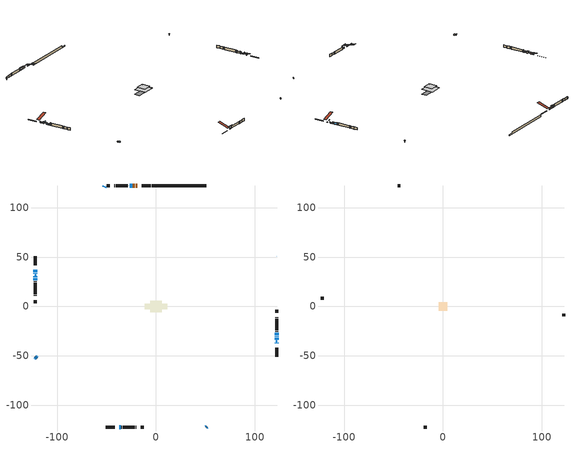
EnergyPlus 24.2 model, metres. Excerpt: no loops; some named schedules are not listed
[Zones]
conditioned space
 floor outside (Floor1 construction): -1.06,-1.06 -1.06,1.06 1.06,1.06 1.06,-1.06 z1.09
 floor adiabatic (AdiabaticFloorConstruction): -6.04,-6.04 -6.04,6.04 6.04,6.04 6.04,-6.04 z1.09
 floor foundation (Slab1 construction): -11.24,-2.55 -11.24,2.55 11.24,2.55 11.24,-2.55 z-1.22
 wall outside (RimJoist1 construction): -5.44,122.3 -14.3,122.3 / -50.66,-122.3 -41.8,-122.3 / -122.3,50.66 -122.3,41.8 / 122.3,-50.66 122.3,-41.8 z1.09:1.39
 wall outside (AdiabaticWallConstruction 1): -19.03,122.3 -20.55,122.3 / -21.48,122.3 -23.31,122.3 z1.09:3.12
 wall outside (AdiabaticWallConstruction): 122.3,-37.07 122.3,-36.51 z1.09:1.27; 122.3,50.66 122.01,50.94 / -50.66,122.3 -50.94,122.01 z1.09:2.62; 50.66,-122.3 51.19,-121.76 / -122.3,-50.66 -121.76,-51.19 z1.09:1.93; -122.3,37.07 -122.3,34.56 / -51.6,121.35 -52.19,120.76 / -121.11,-51.85 -120.51,-52.44 z1.09:2.02; -122.3,33.63 -122.3,33.12 / -122.3,30.39 -122.3,29.37 z1.09:2.72; -24.24,122.3 -24.84,122.3 z1.09:1.42; -37.07,-122.3 -35.85,-122.3 z1.09:2.16; -122.3,28.44 -122.3,26.41 z1.09:2.11; 122.3,-33.8 122.3,-31.37 z1.09:1.99; 122.3,-30.44 122.3,-29.83 / 122.3,-28.9 122.3,-26.56 z1.09:2.92; -25.76,122.3 -26.38,122.3 z1.09:1.77
 wall outside (Wall1 construction): -27.31,122.3 -27.79,122.3 / -34.92,-122.3 -34.44,-122.3 / -122.3,25.48 -122.3,25 / 122.3,-25.63 122.3,-25.15 z1.09:3.53
 wall outside (Wall2 construction): -28.72,122.3 -40.61,122.3 / -33.51,-122.3 -21.62,-122.3 / -122.3,24.07 -122.3,12.18 / 122.3,-24.22 122.3,-12.33 z1.09:3.53
 wall outside (Wall3 construction): -41.54,122.3 -42.05,122.3 / -20.69,-122.3 -20.18,-122.3 / -122.3,11.25 -122.3,10.74 / 122.3,-11.4 122.3,-10.89 z1.09:3.53
 wall outside (Wall6 construction): -46.67,122.3 -49.73,122.3 / -15.56,-122.3 -12.5,-122.3 / -122.3,6.12 -122.3,3.06 / 122.3,-6.27 122.3,-3.22 z1.09:3.53
 wall foundation (FoundationWall1 construction): -4.51,122.3,-1.22 -4.51,122.3,1.09 45.14,122.3,1.09 45.14,122.3,-0.23 50.66,122.3,-0.23 50.66,122.3,-1.22
 window (WindowConstruction 11): 122.3,-37.07 122.3,-36.51 z1.09:1.27
 window (WindowConstruction 4): 122.3,50.66 122.01,50.94 z1.09:2.61
 window (WindowConstruction 5): -50.66,122.3 -50.94,122.01 z1.09:2.61
 window (WindowConstruction 6): 50.66,-122.3 51.19,-121.76 z1.09:1.93
 window (WindowConstruction 7): -122.3,-50.66 -121.76,-51.19 z1.09:1.93
 window (WindowConstruction 8): -122.3,37.07 -122.3,34.56 z1.09:2.02
 window (WindowConstruction 9): -51.6,121.35 -52.19,120.76 z1.09:2.02
 window (WindowConstruction 10): -121.1,-51.85 -120.51,-52.44 z1.09:2.02
 window (WindowConstruction 12): -122.3,33.63 -122.3,33.12 z1.09:2.71
 window (WindowConstruction 16): -122.3,30.39 -122.3,29.37 z1.09:2.71
 window (WindowConstruction 13): -24.24,122.3 -24.84,122.3 z1.09:1.42
 window (WindowConstruction 14): -37.07,-122.3 -35.85,-122.3 z1.09:2.16
 window (WindowConstruction 15): -122.3,28.44 -122.3,26.41 z1.09:2.1
 window (WindowConstruction): 122.3,-33.8 122.3,-31.37 z1.09:1.99
 window (WindowConstruction 1): 122.3,-30.44 122.3,-29.83 z1.09:2.92
 window (WindowConstruction 2): 122.3,-28.9 122.3,-26.56 z1.09:2.92
 window (WindowConstruction 3): -25.77,122.3 -26.38,122.3 z1.09:1.77
 door (Door): -19.03,122.3 -20.55,122.3 z1.09:3.12
 door (Door 1): -21.48,122.3 -23.31,122.3 z1.09:3.12
 ceiling adiabatic (AdiabaticFloorConstruction): 6.04,-6.04 6.04,6.04 -6.04,6.04 -6.04,-6.04 z1.09
 roof outside (AdiabaticRoofConstruction): 122.3,-34.73,3.53 121.48,-34.73,3.8 121.48,-35.58,3.8 122.3,-35.58,3.53; -122.3,31.31,3.53 -121.46,31.31,3.81 -121.46,32.2,3.81 -122.3,32.2,3.53
 skylight (SkylightConstruction): 122.3,-34.73,3.53 121.49,-34.73,3.8 121.49,-35.58,3.8 122.3,-35.58,3.53
 skylight (SkylightConstruction 1): -122.3,31.31,3.53 -121.46,31.31,3.81 -121.46,32.2,3.81 -122.3,32.2,3.53
attic - vented
 floor to conditioned space (Floor2 construction Reversed): -4.4,-4.4 -4.4,4.4 4.4,4.4 4.4,-4.4 z3.53
 floor to conditioned space (Floor3 construction Reversed): -3.47,-3.47 -3.47,3.47 3.47,3.47 3.47,-3.47 z3.53
 wall outside (Wall4 construction): -42.98,122.3 -45.74,122.3 / -19.25,-122.3 -16.49,-122.3 / -122.3,9.81 -122.3,7.05 / 122.3,-9.96 122.3,-7.2 z1.09:3.53
 roof outside (Roof1 construction): -18.1,122.3,3.53 -18.1,111.4,7.16 -15.23,111.4,7.16 -15.23,122.3,3.53; -38,-122.3,3.53 -38,-111.4,7.16 -40.87,-111.4,7.16 -40.87,-122.3,3.53; -122.3,38,3.53 -111.4,38,7.16 -111.4,40.87,7.16 -122.3,40.87,3.53; 122.3,-38,3.53 111.4,-38,7.16 111.4,-40.87,7.16 122.3,-40.87,3.53
shading: 122.3,-36.31 122.3,-37.27 122.71,-37.27 122.71,-36.31 z1.47; 121.87,51.09 122.44,50.51 122.73,50.81 122.16,51.38 z2.82; -51.09,121.87 -50.51,122.44 -50.81,122.73 -51.38,122.16 z2.82; 51.33,-121.62 50.51,-122.44 50.81,-122.73 51.62,-121.91 z2.13; -121.62,-51.33 -122.44,-50.51 -122.73,-50.81 -121.91,-51.62 z2.13; -122.3,34.36 -122.3,37.27 -122.71,37.27 -122.71,34.36 z2.22; -52.33,120.62 -51.46,121.49 -51.75,121.79 -52.62,120.91 z2.22; -120.37,-52.58 -121.25,-51.71 -121.54,-52 -120.66,-52.87 z2.22; -122.3,32.92 -122.3,33.83 -122.71,33.83 -122.71,32.92 z2.92; -122.3,29.14 -122.3,30.61 -124.12,30.61 -124.12,29.14 z2.94; -27.29,122.3 -21.79,122.3 -21.79,122.71 -27.29,122.71 z3.87; -33.4,-122.3 -39.52,-122.3 -39.52,-122.71 -33.4,-122.71 z4.61; -122.3,26.18 -122.3,28.67 -124.12,28.67 -124.12,26.18 z2.33; 122.3,-31.17 122.3,-34 122.71,-34 122.71,-31.17 z2.19; 122.3,-29.63 122.3,-30.64 122.71,-30.64 122.71,-29.63 z3.12; 122.3,-26.36 122.3,-29.1 122.71,-29.1 122.71,-26.36 z3.12; -26.58,122.3 -25.57,122.3 -25.57,122.71 -26.58,122.71 z1.97
[Building]
Building 1: Terrain=Suburbs
[Site:Location]
Saskatoon Intl AP_SK: Latitude {deg}=52.17; Longitude {deg}=-106.7; Time Zone {hr}=-6; Elevation {m}=504; Keep Site Location Information=Yes
[Site:GroundTemperature:Shallow]
-3.29371, -5.9198, -6.13011, -4.88389, 0.118965, 5.09852, 9.41553, 12.1502, 12.3826, 10.1583, 5.95142, 1.12462
[Site:WaterMainsTemperature]
Calculation Method=Schedule; Temperature Schedule=mains temperature schedule
[Material] Roughness=Rough; Thermal Absorptance=0.9
Name | Thickness {m} | Conductivity {W/m-K} | Density {kg/m3} | Specific Heat {J/kg-K} | Solar Absorptance | Visible Absorptance
asphalt or fiberglass shingles | 0.00635 | 0.162714 | 1121.4 | 1465.45 | 0.84 | 0.84
asphalt or fiberglass shingles 1 | 0.00635 | 0.162714 | 1121.4 | 1465.45 | 0.7 | 0.7
ceiling loosefill ins | 0.254 | 0.0480833 | 16.02 | 1046.75 | 0.7 | 0.7
ceiling stud and cavity | 0.1397 | 0.376001 | 65.682 | 1177.47 | 0.7 | 0.7
ceiling stud and cavity 1 | 0.1397 | 0.426537 | 65.682 | 1177.47 | 0.7 | 0.7
concrete 4.0 in. | 0.1016 | 1.803125 | 2242.8 | 837.4 | 0.7 | 0.7
concrete 8.0 in. | 0.2032 | 1.803125 | 2242.8 | 837.4 | 0.7 | 0.7
door material | 0.04445 | 0.0451087 | 512.64 | 1214.23 | 0.7 | 0.7
exterior vertical ins | 0.0445518 | 0.029427 | 32.04 | 1214.23 | 0.7 | 0.7
floor covering | 0.0127 | 0.0433444 | 54.468 | 1339.84 | 0.6 | 0.6
floor rigid ins; rim joist rigid ins; wall rigid ins | 0.051816 | 0.029427 | 32.04 | 1214.23 | 0.7 | 0.7
floor rigid ins 1; roof rigid ins; wall rigid ins 1 | 0.512978 | 0.029427 | 32.04 | 1214.23 | 0.7 | 0.7
floor stud and cavity | 0.1397 | 0.0877436 | 92.3553 | 1139.71 | 0.7 | 0.7
floor stud and cavity 1 | 0.1397 | 1.75129 | 37.0049 | 1207.88 | 0.7 | 0.7
furniture material conditioned space 1 | 0.1524 | 0.115458 | 640.8 | 1214.23 | 0.6 | 0.6
gypsum board | 0.0127 | 0.160291 | 801 | 837.4 | 0.6 | 0.6
gypsum board 1 | 0.0127 | 0.160291 | 801 | 837.4 | 0.7 | 0.7
osb sheathing 0.5 in. | 0.0127 | 0.115458 | 512.64 | 1214.23 | 0.7 | 0.7
osb sheathing 0.75 in. | 0.01905 | 0.115458 | 512.64 | 1214.23 | 0.7 | 0.7
osb sheathing 2.0 in. | 0.0508 | 0.115458 | 512.64 | 1214.23 | 0.7 | 0.7
rim joist stud and cavity | 0.0508 | 0.0442091 | 125.044 | 1163.47 | 0.6 | 0.6
roof stud and cavity | 0.18415 | 1.78685 | 37.0049 | 1207.88 | 0.6 | 0.6
wall stud and cavity | 0.1397 | 0.073666 | 139.0536 | 1170.24 | 0.7 | 0.7
wall stud and cavity 1 | 0.1397 | 0.255113 | 139.0536 | 1170.24 | 0.7 | 0.7
wall stud and cavity 2 | 0.1397 | 0.0725876 | 139.0536 | 1170.24 | 0.7 | 0.7
wall stud and cavity 3 | 0.0889 | 6.1454 | 50.32683 | 1063.81 | 0.6 | 0.6
wall stud and cavity 4 | 0.1397 | 0.789273 | 139.0536 | 1170.24 | 0.7 | 0.7
wall stud and cavity 5 | 0.0889 | 0.380278 | 52.3479 | 1209.89 | 0.7 | 0.7
wall stud and cavity 6 | 0.0889 | 0.391764 | 83.0341 | 1211.67 | 0.7 | 0.7
wood siding | 0.0254 | 0.102417 | 544.68 | 1172.36 | 0.4 | 0.4
wood siding 1 | 0.00254 | 0.102417 | 544.68 | 1172.36 | 0.4 | 0.4
wood siding 2; wood siding 3; wood siding 4 | 0.0254 | 0.102417 | 544.68 | 1172.36 | 0.7 | 0.7
[WindowMaterial:SimpleGlazingSystem]
Name | U-Factor {W/m2-K} | Solar Heat Gain Coefficient
SkylightMaterial | 2.46531 | 0.6276
SkylightMaterial 1 | 2.63779 | 0.6317
WindowMaterial | 2.31435 | 0.56
WindowMaterial 1 | 2.54715 | 0.49
WindowMaterial 10 | 2.237132 | 0.59
WindowMaterial 11 | 2.26495 | 0.58
WindowMaterial 2 | 2.12471 | 0.63
WindowMaterial 3 | 2.39441 | 0.53
WindowMaterial 4 | 2.43416 | 0.52
WindowMaterial 5 | 2.33536 | 0.55
WindowMaterial 6 | 2.3047 | 0.57
WindowMaterial 7 | 6.31337 | 0.49
WindowMaterial 8 | 4.15402 | 0.66
WindowMaterial 9 | 5.760331 | 0.53
[Construction]
AdiabaticFloorConstruction: floor stud and cavity 1, floor rigid ins 1, osb sheathing 0.75 in., floor covering
AdiabaticRoofConstruction: asphalt or fiberglass shingles 1, roof rigid ins, osb sheathing 0.75 in., roof stud and cavity
AdiabaticWallConstruction: wood siding 3, wall rigid ins 1, wall stud and cavity 5, gypsum board
AdiabaticWallConstruction 1: wood siding 4, wall rigid ins 1, wall stud and cavity 5, gypsum board
Door; Door 1: door material
Floor1 construction: floor stud and cavity, floor rigid ins, osb sheathing 0.75 in., floor covering
Floor2 construction Reversed: gypsum board, ceiling stud and cavity, ceiling loosefill ins
Floor3 construction Reversed: gypsum board, ceiling stud and cavity 1, ceiling loosefill ins
FoundationWall1 construction: concrete 8.0 in., gypsum board 1
furniture construction conditioned space 1: furniture material conditioned space 1
PartitionWallConstruction: gypsum board, wall stud and cavity 6, gypsum board
RimJoist1 construction: wood siding 2, rim joist rigid ins, osb sheathing 2.0 in., rim joist stud and cavity
Roof1 construction: asphalt or fiberglass shingles
SkylightConstruction: SkylightMaterial
SkylightConstruction 1: SkylightMaterial 1
Slab1 construction: concrete 4.0 in.
Wall1 construction: wood siding, osb sheathing 0.5 in., wall stud and cavity, gypsum board
Wall2 construction: wood siding, wall rigid ins, osb sheathing 0.5 in., wall stud and cavity 1, gypsum board
Wall3 construction: wood siding, osb sheathing 0.5 in., wall stud and cavity 2, gypsum board
Wall4 construction: wood siding 1, wall stud and cavity 3
Wall6 construction: wood siding, wall rigid ins, osb sheathing 0.5 in., wall stud and cavity 4, gypsum board
WindowConstruction: WindowMaterial
WindowConstruction 1: WindowMaterial 1
WindowConstruction 10; WindowConstruction 8; WindowConstruction 9: WindowMaterial 6
WindowConstruction 11: WindowMaterial 7
WindowConstruction 12; WindowConstruction 16: WindowMaterial 8
WindowConstruction 13: WindowMaterial 9
WindowConstruction 14: WindowMaterial 10
WindowConstruction 15: WindowMaterial 11
WindowConstruction 2: WindowMaterial 2
WindowConstruction 3: WindowMaterial 3
WindowConstruction 4; WindowConstruction 5: WindowMaterial 4
WindowConstruction 6; WindowConstruction 7: WindowMaterial 5
[Zone] Multiplier=1; Part of Total Floor Area=Yes
Name | Volume {m3}
attic - vented | 75.7081
conditioned space | 651.2
[Space]
Name | Zone | Volume {m3}
attic - vented 1 | attic - vented | 75.7081
conditioned space 1 | conditioned space | 651.2
[ZoneInfiltration:EffectiveLeakageArea]
infil attic - vented 1: Zone or Space=attic - vented 1; Schedule=Always On Discrete; Effective Air Leakage Area {cm2}=4313.28; Stack Coefficient=0.000422185; Wind Coefficient=1.38826e-05
[ZoneMixing]
whole house fan mix: Zone or Space=attic - vented; Schedule=Always On Continuous; Design Flow Rate Calculation Method=Flow/Zone; Design Flow Rate {m3/s}=0; Source Zone or Space=conditioned space
[SurfaceProperty:ExposedFoundationPerimeter]
Slab1: Exposed Perimeter Calculation Method=TotalExposedPerimeter; Total Exposed Perimeter {m}=55.17
[InternalMass] Zone or ZoneList=conditioned space; Space or SpaceList=conditioned space 1
Name | Construction | Surface Area {m2}
furniture mass conditioned space 1 | furniture construction conditioned space 1 | 105.988
partition wall mass | PartitionWallConstruction | 264.97
[Lights]
interior lighting: Zone or ZoneList or Space or SpaceList=conditioned space 1; Schedule=interior lighting schedule; Design Level Calculation Method=LightingLevel; Lighting Level {W}=343.2; Return Air Fraction=0; Fraction Radiant=0.6; Fraction Visible=0.2; Fraction Replaceable=1
[People]
occupants: Zone or ZoneList or Space or SpaceList=conditioned space 1; Number of People Schedule=occupants schedule; Number of People Calculation Method=People; Number of People=3; Fraction Radiant=0.314171; Sensible Heat Fraction=0.56303; Activity Level Schedule=occupants activity schedule; Carbon Dioxide Generation Rate {m3/s-W}=0; Enable ASHRAE 55 Comfort Warnings=No; Mean Radiant Temperature Calculation Type=EnclosureAveraged
[ElectricEquipment] Zone or ZoneList or Space or SpaceList=conditioned space 1; Design Level Calculation Method=EquipmentLevel
Name | Schedule | Design Level {W} | Fraction Latent | Fraction Radiant | Fraction Lost
clothes dryer | clothes dryer schedule | 140.772 | 0.015 | 0.081 | 0.85
clothes washer | clothes washer schedule | 32.1985 | 0.03 | 0.162 | 0.7
cooking range | cooking range schedule | 215.147 | 0.08 | 0.432 | 0.2
dishwasher | dishwasher schedule | 66.8632 | 0.3 | 0.18 | 0.4
fridge | fridge schedule | 72.9452 | 0 | 0.6 | 0
mech vent house fan | mech vent house fan schedule | 22.4 | 0 | 0 | 1
mech vent house fan cfis | mech vent house fan cfis schedule | 0 | 0 | 0 | 0
misc plug loads | misc plug loads schedule | 494.7 | 0.045 | 0.513 | 0.1
whole house fan | Always On Discrete | 0 | 0 | 0 | 1
[OtherEquipment] Zone or ZoneList or Space or SpaceList=conditioned space 1; Design Level Calculation Method=EquipmentLevel
Name | Fuel Type | Schedule | Design Level {W} | Fraction Latent | Fraction Radiant | Fraction Lost
clothes dryer 1 | Electricity | clothes dryer schedule | 0 | 0.015 | 0.081 | 0.85
cooking range 1 | Electricity | cooking range schedule | 0 | 0.08 | 0.432 | 0.2
general water use latent | None | general water use schedule | 62.594 | 1 | 0 | 0
general water use sensible | None | general water use schedule | -61.6891 | 0 | 0.6 | 0
mech vent house fan latent load | None | Always On Discrete | 0 | 1 | 0 | 0
mech vent house fan sensible load | None | Always On Discrete | 0 | 0 | 0 | 0
water heater energy adjustment1 | NaturalGas | Always On Discrete | 0.01 | 0 | 0 | 1
[ZoneInfiltration:DesignFlowRate] Zone or ZoneList or Space or SpaceList=conditioned space 1; Schedule=Always On Discrete; Design Flow Rate Calculation Method=Flow/Zone; Design Flow Rate {m3/s}=0
infil flow; natural vent flow; whole house fan flow
[Foundation:Kiva]
Foundation Kiva 1: Initial Indoor Air Temperature {C}=21; Wall Height Above Grade {m}=1.09; Wall Depth Below Slab {m}=0.2032; Custom Block Material Name 1=exterior vertical ins; Custom Block Depth 1 {m}=2.30999; Custom Block X Position 1 {m}=0.2159; Custom Block Z Position 1 {m}=0
[Foundation:Kiva:Settings]
Soil Conductivity {W/m-K}=0.849921; Soil Density {kg/m3}=1842.3; Soil Specific Heat {J/kg-K}=418.7; Ground Solar Absorptivity=0.9; Ground Thermal Absorptivity=0.9; Ground Surface Roughness {m}=0.03; Far-Field Width {m}=40; Deep-Ground Boundary Condition=ZeroFlux; Deep-Ground Depth {m}=40; Minimum Cell Dimension {m}=0.2; Maximum Cell Growth Coefficient=3; Simulation Timestep=Timestep
[Exterior:Lights]
exterior lighting: Schedule=exterior lighting schedule; Design Level {W}=75.6
[Schedule:Constant]
Name | Hourly Value
Always On Continuous; mech vent house fan schedule; mech vent house fan cfis schedule; Always On Discrete | 1
occupants activity schedule | 117.228
fridge schedule | 0
[Schedule:Week:Daily]
interior lighting schedule Week Rule - Jan1-Jan27: interior lighting schedule day, interior lighting schedule day, interior lighting schedule day, interior lighting schedule day, interior lighting schedule day, interior lighting schedule day, interior lighting schedule day, interior lighting schedule default day, interior lighting schedule default day, interior lighting schedule default day, interior lighting schedule default day, interior lighting schedule default day
interior lighting schedule Week Rule - Jan28-Feb3: interior lighting schedule day, interior lighting schedule day, interior lighting schedule day, interior lighting schedule day, interior lighting schedule day 1, interior lighting schedule day 1, interior lighting schedule day 1, interior lighting schedule default day, interior lighting schedule default day, interior lighting schedule default day, interior lighting schedule default day, interior lighting schedule default day
interior lighting schedule Week Rule - Feb4-Feb24: interior lighting schedule day 1, interior lighting schedule day 1, interior lighting schedule day 1, interior lighting schedule day 1, interior lighting schedule day 1, interior lighting schedule day 1, interior lighting schedule day 1, interior lighting schedule default day, interior lighting schedule default day, interior lighting schedule default day, interior lighting schedule default day, interior lighting schedule default day
interior lighting schedule Week Rule - Feb25-Mar3: interior lighting schedule day 1, interior lighting schedule day 1, interior lighting schedule day 1, interior lighting schedule day 1, interior lighting schedule day 2, interior lighting schedule day 2, interior lighting schedule day 2, interior lighting schedule default day, interior lighting schedule default day, interior lighting schedule default day, interior lighting schedule default day, interior lighting schedule default day
interior lighting schedule Week Rule - Mar4-Mar31: interior lighting schedule day 2, interior lighting schedule day 2, interior lighting schedule day 2, interior lighting schedule day 2, interior lighting schedule day 2, interior lighting schedule day 2, interior lighting schedule day 2, interior lighting schedule default day, interior lighting schedule default day, interior lighting schedule default day, interior lighting schedule default day, interior lighting schedule default day
interior lighting schedule Week Rule - Apr1-Apr28: interior lighting schedule day 3, interior lighting schedule day 3, interior lighting schedule day 3, interior lighting schedule day 3, interior lighting schedule day 3, interior lighting schedule day 3, interior lighting schedule day 3, interior lighting schedule default day, interior lighting schedule default day, interior lighting schedule default day, interior lighting schedule default day, interior lighting schedule default day
interior lighting schedule Week Rule - Apr29-May5: interior lighting schedule day 3, interior lighting schedule day 3, interior lighting schedule day 4, interior lighting schedule day 4, interior lighting schedule day 4, interior lighting schedule day 4, interior lighting schedule day 4, interior lighting schedule default day, interior lighting schedule default day, interior lighting schedule default day, interior lighting schedule default day, interior lighting schedule default day
interior lighting schedule Week Rule - May6-May26: interior lighting schedule day 4, interior lighting schedule day 4, interior lighting schedule day 4, interior lighting schedule day 4, interior lighting schedule day 4, interior lighting schedule day 4, interior lighting schedule day 4, interior lighting schedule default day, interior lighting schedule default day, interior lighting schedule default day, interior lighting schedule default day, interior lighting schedule default day
interior lighting schedule Week Rule - May27-Jun2: interior lighting schedule day 4, interior lighting schedule day 4, interior lighting schedule day 4, interior lighting schedule day 4, interior lighting schedule day 4, interior lighting schedule day 5, interior lighting schedule day 5, interior lighting schedule default day, interior lighting schedule default day, interior lighting schedule default day, interior lighting schedule default day, interior lighting schedule default day
interior lighting schedule Week Rule - Jun3-Jun30: interior lighting schedule day 5, interior lighting schedule day 5, interior lighting schedule day 5, interior lighting schedule day 5, interior lighting schedule day 5, interior lighting schedule day 5, interior lighting schedule day 5, interior lighting schedule default day, interior lighting schedule default day, interior lighting schedule default day, interior lighting schedule default day, interior lighting schedule default day
interior lighting schedule Week Rule - Jul1-Jul28: interior lighting schedule day 6, interior lighting schedule day 6, interior lighting schedule day 6, interior lighting schedule day 6, interior lighting schedule day 6, interior lighting schedule day 6, interior lighting schedule day 6, interior lighting schedule default day, interior lighting schedule default day, interior lighting schedule default day, interior lighting schedule default day, interior lighting schedule default day
interior lighting schedule Week Rule - Jul29-Aug4: interior lighting schedule day 6, interior lighting schedule day 6, interior lighting schedule day 6, interior lighting schedule day 7, interior lighting schedule day 7, interior lighting schedule day 7, interior lighting schedule day 7, interior lighting schedule default day, interior lighting schedule default day, interior lighting schedule default day, interior lighting schedule default day, interior lighting schedule default day
interior lighting schedule Week Rule - Aug5-Aug25: interior lighting schedule day 7, interior lighting schedule day 7, interior lighting schedule day 7, interior lighting schedule day 7, interior lighting schedule day 7, interior lighting schedule day 7, interior lighting schedule day 7, interior lighting schedule default day, interior lighting schedule default day, interior lighting schedule default day, interior lighting schedule default day, interior lighting schedule default day
interior lighting schedule Week Rule - Aug26-Sep1: interior lighting schedule day 7, interior lighting schedule day 7, interior lighting schedule day 7, interior lighting schedule day 7, interior lighting schedule day 7, interior lighting schedule day 7, interior lighting schedule day 8, interior lighting schedule default day, interior lighting schedule default day, interior lighting schedule default day, interior lighting schedule default day, interior lighting schedule default day
interior lighting schedule Week Rule - Sep2-Sep29: interior lighting schedule day 8, interior lighting schedule day 8, interior lighting schedule day 8, interior lighting schedule day 8, interior lighting schedule day 8, interior lighting schedule day 8, interior lighting schedule day 8, interior lighting schedule default day, interior lighting schedule default day, interior lighting schedule default day, interior lighting schedule default day, interior lighting schedule default day
interior lighting schedule Week Rule - Sep30-Oct6: interior lighting schedule day 8, interior lighting schedule day 9, interior lighting schedule day 9, interior lighting schedule day 9, interior lighting schedule day 9, interior lighting schedule day 9, interior lighting schedule day 9, interior lighting schedule default day, interior lighting schedule default day, interior lighting schedule default day, interior lighting schedule default day, interior lighting schedule default day
interior lighting schedule Week Rule - Oct7-Oct27: interior lighting schedule day 9, interior lighting schedule day 9, interior lighting schedule day 9, interior lighting schedule day 9, interior lighting schedule day 9, interior lighting schedule day 9, interior lighting schedule day 9, interior lighting schedule default day, interior lighting schedule default day, interior lighting schedule default day, interior lighting schedule default day, interior lighting schedule default day
interior lighting schedule Week Rule - Oct28-Nov3: interior lighting schedule day 9, interior lighting schedule day 9, interior lighting schedule day 9, interior lighting schedule day 9, interior lighting schedule day 10, interior lighting schedule day 10, interior lighting schedule day 10, interior lighting schedule default day, interior lighting schedule default day, interior lighting schedule default day, interior lighting schedule default day, interior lighting schedule default day
interior lighting schedule Week Rule - Nov4-Nov24: interior lighting schedule day 10, interior lighting schedule day 10, interior lighting schedule day 10, interior lighting schedule day 10, interior lighting schedule day 10, interior lighting schedule day 10, interior lighting schedule day 10, interior lighting schedule default day, interior lighting schedule default day, interior lighting schedule default day, interior lighting schedule default day, interior lighting schedule default day
interior lighting schedule Week Rule - Nov25-Dec1: interior lighting schedule day 10, interior lighting schedule day 10, interior lighting schedule day 10, interior lighting schedule day 10, interior lighting schedule day 10, interior lighting schedule day 10, interior lighting schedule day 11, interior lighting schedule default day, interior lighting schedule default day, interior lighting schedule default day, interior lighting schedule default day, interior lighting schedule default day
interior lighting schedule Week Rule - Dec2-Dec31: interior lighting schedule day 11, interior lighting schedule day 11, interior lighting schedule day 11, interior lighting schedule day 11, interior lighting schedule day 11, interior lighting schedule day 11, interior lighting schedule day 11, interior lighting schedule default day, interior lighting schedule default day, interior lighting schedule default day, interior lighting schedule default day, interior lighting schedule default day
occupants schedule Week Rule - Jan1-Dec31: occupants schedule day, occupants schedule day, occupants schedule day, occupants schedule day, occupants schedule day, occupants schedule day, occupants schedule day, occupants schedule default day, occupants schedule default day, occupants schedule default day, occupants schedule default day, occupants schedule default day
clothes dryer schedule Week Rule - Jan1-Dec31: clothes dryer schedule day, clothes dryer schedule day, clothes dryer schedule day, clothes dryer schedule day, clothes dryer schedule day, clothes dryer schedule day, clothes dryer schedule day, clothes dryer schedule default day, clothes dryer schedule default day, clothes dryer schedule default day, clothes dryer schedule default day, clothes dryer schedule default day
clothes washer schedule Week Rule - Jan1-Dec31: clothes washer schedule day, clothes washer schedule day, clothes washer schedule day, clothes washer schedule day, clothes washer schedule day, clothes washer schedule day, clothes washer schedule day, clothes washer schedule default day, clothes washer schedule default day, clothes washer schedule default day, clothes washer schedule default day, clothes washer schedule default day
cooking range schedule Week Rule - Jan1-Dec31: cooking range schedule day, cooking range schedule day, cooking range schedule day, cooking range schedule day, cooking range schedule day, cooking range schedule day, cooking range schedule day, cooking range schedule default day, cooking range schedule default day, cooking range schedule default day, cooking range schedule default day, cooking range schedule default day
dishwasher schedule Week Rule - Jan1-Dec31: dishwasher schedule day, dishwasher schedule day, dishwasher schedule day, dishwasher schedule day, dishwasher schedule day, dishwasher schedule day, dishwasher schedule day, dishwasher schedule default day, dishwasher schedule default day, dishwasher schedule default day, dishwasher schedule default day, dishwasher schedule default day
misc plug loads schedule Week Rule - Jan1-Dec31: misc plug loads schedule day, misc plug loads schedule day, misc plug loads schedule day, misc plug loads schedule day, misc plug loads schedule day, misc plug loads schedule day, misc plug loads schedule day, misc plug loads schedule default day, misc plug loads schedule default day, misc plug loads schedule default day, misc plug loads schedule default day, misc plug loads schedule default day
general water use schedule Week Rule - Jan1-Dec31: general water use schedule day, general water use schedule day, general water use schedule day, general water use schedule day, general water use schedule day, general water use schedule day, general water use schedule day, general water use schedule default day, general water use schedule default day, general water use schedule default day, general water use schedule default day, general water use schedule default day
exterior lighting schedule Week Rule - Jan1-Jan27: exterior lighting schedule day, exterior lighting schedule day, exterior lighting schedule day, exterior lighting schedule day, exterior lighting schedule day, exterior lighting schedule day, exterior lighting schedule day, exterior lighting schedule default day, exterior lighting schedule default day, exterior lighting schedule default day, exterior lighting schedule default day, exterior lighting schedule default day
exterior lighting schedule Week Rule - Jan28-Feb3: exterior lighting schedule day, exterior lighting schedule day, exterior lighting schedule day, exterior lighting schedule day, exterior lighting schedule day 1, exterior lighting schedule day 1, exterior lighting schedule day 1, exterior lighting schedule default day, exterior lighting schedule default day, exterior lighting schedule default day, exterior lighting schedule default day, exterior lighting schedule default day
exterior lighting schedule Week Rule - Feb4-Feb24: exterior lighting schedule day 1, exterior lighting schedule day 1, exterior lighting schedule day 1, exterior lighting schedule day 1, exterior lighting schedule day 1, exterior lighting schedule day 1, exterior lighting schedule day 1, exterior lighting schedule default day, exterior lighting schedule default day, exterior lighting schedule default day, exterior lighting schedule default day, exterior lighting schedule default day
exterior lighting schedule Week Rule - Feb25-Mar3: exterior lighting schedule day 1, exterior lighting schedule day 1, exterior lighting schedule day 1, exterior lighting schedule day 1, exterior lighting schedule day 2, exterior lighting schedule day 2, exterior lighting schedule day 2, exterior lighting schedule default day, exterior lighting schedule default day, exterior lighting schedule default day, exterior lighting schedule default day, exterior lighting schedule default day
exterior lighting schedule Week Rule - Mar4-Mar31: exterior lighting schedule day 2, exterior lighting schedule day 2, exterior lighting schedule day 2, exterior lighting schedule day 2, exterior lighting schedule day 2, exterior lighting schedule day 2, exterior lighting schedule day 2, exterior lighting schedule default day, exterior lighting schedule default day, exterior lighting schedule default day, exterior lighting schedule default day, exterior lighting schedule default day
exterior lighting schedule Week Rule - Apr1-Apr28: exterior lighting schedule day 3, exterior lighting schedule day 3, exterior lighting schedule day 3, exterior lighting schedule day 3, exterior lighting schedule day 3, exterior lighting schedule day 3, exterior lighting schedule day 3, exterior lighting schedule default day, exterior lighting schedule default day, exterior lighting schedule default day, exterior lighting schedule default day, exterior lighting schedule default day
exterior lighting schedule Week Rule - Apr29-May5: exterior lighting schedule day 3, exterior lighting schedule day 3, exterior lighting schedule day 4, exterior lighting schedule day 4, exterior lighting schedule day 4, exterior lighting schedule day 4, exterior lighting schedule day 4, exterior lighting schedule default day, exterior lighting schedule default day, exterior lighting schedule default day, exterior lighting schedule default day, exterior lighting schedule default day
exterior lighting schedule Week Rule - May6-May26: exterior lighting schedule day 4, exterior lighting schedule day 4, exterior lighting schedule day 4, exterior lighting schedule day 4, exterior lighting schedule day 4, exterior lighting schedule day 4, exterior lighting schedule day 4, exterior lighting schedule default day, exterior lighting schedule default day, exterior lighting schedule default day, exterior lighting schedule default day, exterior lighting schedule default day
exterior lighting schedule Week Rule - May27-Jun2: exterior lighting schedule day 4, exterior lighting schedule day 4, exterior lighting schedule day 4, exterior lighting schedule day 4, exterior lighting schedule day 4, exterior lighting schedule day 5, exterior lighting schedule day 5, exterior lighting schedule default day, exterior lighting schedule default day, exterior lighting schedule default day, exterior lighting schedule default day, exterior lighting schedule default day
exterior lighting schedule Week Rule - Jun3-Jun30: exterior lighting schedule day 5, exterior lighting schedule day 5, exterior lighting schedule day 5, exterior lighting schedule day 5, exterior lighting schedule day 5, exterior lighting schedule day 5, exterior lighting schedule day 5, exterior lighting schedule default day, exterior lighting schedule default day, exterior lighting schedule default day, exterior lighting schedule default day, exterior lighting schedule default day
exterior lighting schedule Week Rule - Jul1-Jul28: exterior lighting schedule day 6, exterior lighting schedule day 6, exterior lighting schedule day 6, exterior lighting schedule day 6, exterior lighting schedule day 6, exterior lighting schedule day 6, exterior lighting schedule day 6, exterior lighting schedule default day, exterior lighting schedule default day, exterior lighting schedule default day, exterior lighting schedule default day, exterior lighting schedule default day
exterior lighting schedule Week Rule - Jul29-Aug4: exterior lighting schedule day 6, exterior lighting schedule day 6, exterior lighting schedule day 6, exterior lighting schedule day 7, exterior lighting schedule day 7, exterior lighting schedule day 7, exterior lighting schedule day 7, exterior lighting schedule default day, exterior lighting schedule default day, exterior lighting schedule default day, exterior lighting schedule default day, exterior lighting schedule default day
[Schedule:Year]
interior lighting schedule: interior lighting schedule Week Rule - Jan1-Jan27, 1, 1, 1, 27, interior lighting schedule Week Rule - Jan28-Feb3, 1, 28, 2, 3, interior lighting schedule Week Rule - Feb4-Feb24, 2, 4, 2, 24, interior lighting schedule Week Rule - Feb25-Mar3, 2, 25, 3, 3, interior lighting schedule Week Rule - Mar4-Mar31, 3, 4, 3, 31, interior lighting schedule Week Rule - Apr1-Apr28, 4, 1, 4, 28, interior lighting schedule Week Rule - Apr29-May5, 4, 29, 5, 5, interior lighting schedule Week Rule - May6-May26, 5, 6, 5, 26, interior lighting schedule Week Rule - May27-Jun2, 5, 27, 6, 2, interior lighting schedule Week Rule - Jun3-Jun30, 6, 3, 6, 30, interior lighting schedule Week Rule - Jul1-Jul28, 7, 1, 7, 28, interior lighting schedule Week Rule - Jul29-Aug4, 7, 29, 8, 4, interior lighting schedule Week Rule - Aug5-Aug25, 8, 5, 8, 25, interior lighting schedule Week Rule - Aug26-Sep1, 8, 26, 9, 1, interior lighting schedule Week Rule - Sep2-Sep29, 9, 2, 9, 29, interior lighting schedule Week Rule - Sep30-Oct6, 9, 30, 10, 6, interior lighting schedule Week Rule - Oct7-Oct27, 10, 7, 10, 27, interior lighting schedule Week Rule - Oct28-Nov3, 10, 28, 11, 3, interior lighting schedule Week Rule - Nov4-Nov24, 11, 4, 11, 24, interior lighting schedule Week Rule - Nov25-Dec1, 11, 25, 12, 1, interior lighting schedule Week Rule - Dec2-Dec31, 12, 2, 12, 31
occupants schedule: occupants schedule Week Rule - Jan1-Dec31, 1, 1, 12, 31
clothes dryer schedule: clothes dryer schedule Week Rule - Jan1-Dec31, 1, 1, 12, 31
clothes washer schedule: clothes washer schedule Week Rule - Jan1-Dec31, 1, 1, 12, 31
cooking range schedule: cooking range schedule Week Rule - Jan1-Dec31, 1, 1, 12, 31
dishwasher schedule: dishwasher schedule Week Rule - Jan1-Dec31, 1, 1, 12, 31
misc plug loads schedule: misc plug loads schedule Week Rule - Jan1-Dec31, 1, 1, 12, 31
general water use schedule: general water use schedule Week Rule - Jan1-Dec31, 1, 1, 12, 31
exterior lighting schedule: exterior lighting schedule Week Rule - Jan1-Jan27, 1, 1, 1, 27, exterior lighting schedule Week Rule - Jan28-Feb3, 1, 28, 2, 3, exterior lighting schedule Week Rule - Feb4-Feb24, 2, 4, 2, 24, exterior lighting schedule Week Rule - Feb25-Mar3, 2, 25, 3, 3, exterior lighting schedule Week Rule - Mar4-Mar31, 3, 4, 3, 31, exterior lighting schedule Week Rule - Apr1-Apr28, 4, 1, 4, 28, exterior lighting schedule Week Rule - Apr29-May5, 4, 29, 5, 5, exterior lighting schedule Week Rule - May6-May26, 5, 6, 5, 26, exterior lighting schedule Week Rule - May27-Jun2, 5, 27, 6, 2, exterior lighting schedule Week Rule - Jun3-Jun30, 6, 3, 6, 30, exterior lighting schedule Week Rule - Jul1-Jul28, 7, 1, 7, 28, exterior lighting schedule Week Rule - Jul29-Aug4, 7, 29, 8, 4, exterior lighting schedule Week Rule - Aug5-Aug25, 8, 5, 8, 25, exterior lighting schedule Week Rule - Aug26-Sep1, 8, 26, 9, 1, exterior lighting schedule Week Rule - Sep2-Sep29, 9, 2, 9, 29, exterior lighting schedule Week Rule - Sep30-Oct6, 9, 30, 10, 6, exterior lighting schedule Week Rule - Oct7-Oct27, 10, 7, 10, 27, exterior lighting schedule Week Rule - Oct28-Nov3, 10, 28, 11, 3, exterior lighting schedule Week Rule - Nov4-Nov24, 11, 4, 11, 24, exterior lighting schedule Week Rule - Nov25-Dec1, 11, 25, 12, 1, exterior lighting schedule Week Rule - Dec2-Dec31, 12, 2, 12, 31
[Schedule:Compact]
mains temperature schedule: Through: 01/01, For: AllDays, Until: 24:00, 3.00833, Through: 01/02, For: AllDays, Until: 24:00, 2.92833, Through: 01/03, For: AllDays, Until: 24:00, 2.84889, Through: 01/04, For: AllDays, Until: 24:00, 2.77111, Through: 01/05, For: AllDays, Until: 24:00, 2.69389, Through: 01/06, For: AllDays, Until: 24:00, 2.61778, Through: 01/07, For: AllDays, Until: 24:00, 2.54333, Through: 01/08, For: AllDays, Until: 24:00, 2.46944, Through: 01/09, For: AllDays, Until: 24:00, 2.39667, Through: 01/10, For: AllDays, Until: 24:00, 2.32556, Through: 01/11, For: AllDays, Until: 24:00, 2.255, Through: 01/12, For: AllDays, Until: 24:00, 2.18611, Through: 01/13, For: AllDays, Until: 24:00, 2.11833, Through: 01/14, For: AllDays, Until: 24:00, 2.05167, Through: 01/15, For: AllDays, Until: 24:00, 1.98611, Through: 01/16, For: AllDays, Until: 24:00, 1.92222, Through: 01/17, For: AllDays, Until: 24:00, 1.85944, Through: 01/18, For: AllDays, Until: 24:00, 1.79778, Through: 01/19, For: AllDays, Until: 24:00, 1.73778, Through: 01/20, For: AllDays, Until: 24:00, 1.67889, Through: 01/21, For: AllDays, Until: 24:00, 1.62167, Through: 01/22, For: AllDays, Until: 24:00, 1.56556, Through: 01/23, For: AllDays, Until: 24:00, 1.51056, Through: 01/24, For: AllDays, Until: 24:00, 1.45778, Through: 01/25, For: AllDays, Until: 24:00, 1.40556, Through: 01/26, For: AllDays, Until: 24:00, 1.35556, Through: 01/27, For: AllDays, Until: 24:00, 1.30667, Through: 01/28, For: AllDays, Until: 24:00, 1.25944, Through: 01/29, For: AllDays, Until: 24:00, 1.21333, Through: 01/30, For: AllDays, Until: 24:00, 1.16889, Through: 01/31, For: AllDays, Until: 24:00, 1.12611, Through: 02/01, For: AllDays, Until: 24:00, 1.085, Through: 02/02, For: AllDays, Until: 24:00, 1.045, Through: 02/03, For: AllDays, Until: 24:00, 1.00667, Through: 02/04, For: AllDays, Until: 24:00, 0.97, Through: 02/05, For: AllDays, Until: 24:00, 0.935, Through: 02/06, For: AllDays, Until: 24:00, 0.901667, Through: 02/07, For: AllDays, Until: 24:00, 0.869444, Through: 02/08, For: AllDays, Until: 24:00, 0.839444, Through: 02/09, For: AllDays, Until: 24:00, 0.810556, Through: 02/10, For: AllDays, Until: 24:00, 0.783889, Through: 02/11, For: AllDays, Until: 24:00, 0.758333, Through: 02/12, For: AllDays, Until: 24:00, 0.734444, Through: 02/13, For: AllDays, Until: 24:00, 0.712222, Through: 02/14, For: AllDays, Until: 24:00, 0.692222, Through: 02/15, For: AllDays, Until: 24:00, 0.673333, Through: 02/16, For: AllDays, Until: 24:00, 0.656111, Through: 02/17, For: AllDays, Until: 24:00, 0.640556, Through: 02/18, For: AllDays, Until: 24:00, 0.626667, Through: 02/19, For: AllDays, Until: 24:00, 0.614444, Through: 02/20, For: AllDays, Until: 24:00, 0.604444, Through: 02/21, For: AllDays, Until: 24:00, 0.595556, Through: 02/22, For: AllDays, Until: 24:00, 0.588333, Through: 02/23, For: AllDays, Until: 24:00, 0.583333, Through: 02/24, For: AllDays, Until: 24:00, 0.579444, Through: 02/25, For: AllDays, Until: 24:00, 0.577778, Through: 02/26, For: AllDays, Until: 24:00, 0.577222, Through: 02/27, For: AllDays, Until: 24:00, 0.578889, Through: 02/28, For: AllDays, Until: 24:00, 0.581667, Through: 03/01, For: AllDays, Until: 24:00, 0.586667, Through: 03/02, For: AllDays, Until: 24:00, 0.593333, Through: 03/03, For: AllDays, Until: 24:00, 0.601111, Through: 03/04, For: AllDays, Until: 24:00, 0.611111, Through: 03/05, For: AllDays, Until: 24:00, 0.622778, Through: 03/06, For: AllDays, Until: 24:00, 0.636111, Through: 03/07, For: AllDays, Until: 24:00, 0.651111, Through: 03/08, For: AllDays, Until: 24:00, 0.667778, Through: 03/09, For: AllDays, Until: 24:00, 0.686111, Through: 03/10, For: AllDays, Until: 24:00, 0.705556, Through: 03/11, For: AllDays, Until: 24:00, 0.727222, Through: 03/12, For: AllDays, Until: 24:00, 0.750556, Through: 03/13, For: AllDays, Until: 24:00, 0.775556, Through: 03/14, For: AllDays, Until: 24:00, 0.802222, Through: 03/15, For: AllDays, Until: 24:00, 0.83, Through: 03/16, For: AllDays, Until: 24:00, 0.86, Through: 03/17, For: AllDays, Until: 24:00, 0.891111, Through: 03/18, For: AllDays, Until: 24:00, 0.924444, Through: 03/19, For: AllDays, Until: 24:00, 0.958889, Through: 03/20, For: AllDays, Until: 24:00, 0.995, Through: 03/21, For: AllDays, Until: 24:00, 1.03278, Through: 03/22, For: AllDays, Until: 24:00, 1.07222, Through: 03/23, For: AllDays, Until: 24:00, 1.11278, Through: 03/24, For: AllDays, Until: 24:00, 1.15556, Through: 03/25, For: AllDays, Until: 24:00, 1.19944, Through: 03/26, For: AllDays, Until: 24:00, 1.24444, Through: 03/27, For: AllDays, Until: 24:00, 1.29167, Through: 03/28, For: AllDays, Until: 24:00, 1.34, Through: 03/29, For: AllDays, Until: 24:00, 1.39, Through: 03/30, For: AllDays, Until: 24:00, 1.44111, Through: 03/31, For: AllDays, Until: 24:00, 1.49389, Through: 04/01, For: AllDays, Until: 24:00, 1.54833, Through: 04/02, For: AllDays, Until: 24:00, 1.60389, Through: 04/03, For: AllDays, Until: 24:00, 1.66056, Through: 04/04, For: AllDays, Until: 24:00, 1.71889, Through: 04/05, For: AllDays, Until: 24:00, 1.77889, Through: 04/06, For: AllDays, Until: 24:00, 1.84, Through: 04/07, For: AllDays, Until: 24:00, 1.90222, Through: 04/08, For: AllDays, Until: 24:00, 1.96556, Through: 04/09, For: AllDays, Until: 24:00, 2.03056, Through: 04/10, For: AllDays, Until: 24:00, 2.09722, Through: 04/11, For: AllDays, Until: 24:00, 2.16444, Through: 04/12, For: AllDays, Until: 24:00, 2.23333, Through: 04/13, For: AllDays, Until: 24:00, 2.30278, Through: 04/14, For: AllDays, Until: 24:00, 2.37389, Through: 04/15, For: AllDays, Until: 24:00, 2.44611, Through: 04/16, For: AllDays, Until: 24:00, 2.52, Through: 04/17, For: AllDays, Until: 24:00, 2.59444, Through: 04/18, For: AllDays, Until: 24:00, 2.67, Through: 04/19, For: AllDays, Until: 24:00, 2.74667, Through: 04/20, For: AllDays, Until: 24:00, 2.82444, Through: 04/21, For: AllDays, Until: 24:00, 2.90278, Through: 04/22, For: AllDays, Until: 24:00, 2.98278, Through: 04/23, For: AllDays, Until: 24:00, 3.06333, Through: 04/24, For: AllDays, Until: 24:00, 3.145, Through: 04/25, For: AllDays, Until: 24:00, 3.22778, Through: 04/26, For: AllDays, Until: 24:00, 3.31167, Through: 04/27, For: AllDays, Until: 24:00, 3.39611, Through: 04/28, For: AllDays, Until: 24:00, 3.48111, Through: 04/29, For: AllDays, Until: 24:00, 3.56722, Through: 04/30, For: AllDays, Until: 24:00, 3.65444, Through: 05/01, For: AllDays, Until: 24:00, 3.74222, Through: 05/02, For: AllDays, Until: 24:00, 3.83056, Through: 05/03, For: AllDays, Until: 24:00, 3.92, Through: 05/04, For: AllDays, Until: 24:00, 4.00944, Through: 05/05, For: AllDays, Until: 24:00, 4.1, Through: 05/06, For: AllDays, Until: 24:00, 4.19167, Through: 05/07, For: AllDays, Until: 24:00, 4.28333, Through: 05/08, For: AllDays, Until: 24:00, 4.37611, Through: 05/09, For: AllDays, Until: 24:00, 4.46889, Through: 05/10, For: AllDays, Until: 24:00, 4.56278, Through: 05/11, For: AllDays, Until: 24:00, 4.65667, Through: 05/12, For: AllDays, Until: 24:00, 4.75111, Through: 05/13, For: AllDays, Until: 24:00, 4.84611, Through: 05/14, For: AllDays, Until: 24:00, 4.94167, Through: 05/15, For: AllDays, Until: 24:00, 5.03778, Through: 05/16, For: AllDays, Until: 24:00, 5.13389, Through: 05/17, For: AllDays, Until: 24:00, 5.23056, Through: 05/18, For: AllDays, Until: 24:00, 5.32722, Through: 05/19, For: AllDays, Until: 24:00, 5.42444, Through: 05/20, For: AllDays, Until: 24:00, 5.52222, Through: 05/21, For: AllDays, Until: 24:00, 5.62, Through: 05/22, For: AllDays, Until: 24:00, 5.71778, Through: 05/23, For: AllDays, Until: 24:00, 5.81556, Through: 05/24, For: AllDays, Until: 24:00, 5.91389, Through: 05/25, For: AllDays, Until: 24:00, 6.01222, Through: 05/26, For: AllDays, Until: 24:00, 6.11056, Through: 05/27, For: AllDays, Until: 24:00, 6.20944, Through: 05/28, For: AllDays, Until: 24:00, 6.30778, Through: 05/29, For: AllDays, Until: 24:00, 6.40611, Through: 05/30, For: AllDays, Until: 24:00, 6.50444, Through: 05/31, For: AllDays, Until: 24:00, 6.60333, Through: 06/01, For: AllDays, Until: 24:00, 6.70167, Through: 06/02, For: AllDays, Until: 24:00, 6.79944, Through: 06/03, For: AllDays, Until: 24:00, 6.89778, Through: 06/04, For: AllDays, Until: 24:00, 6.99556, Through: 06/05, For: AllDays, Until: 24:00, 7.09333, Through: 06/06, For: AllDays, Until: 24:00, 7.19056, Through: 06/07, For: AllDays, Until: 24:00, 7.28778, Through: 06/08, For: AllDays, Until: 24:00, 7.385, Through: 06/09, For: AllDays, Until: 24:00, 7.48111, Through: 06/10, For: AllDays, Until: 24:00, 7.57778, Through: 06/11, For: AllDays, Until: 24:00, 7.67333, Through: 06/12, For: AllDays, Until: 24:00, 7.76889, Through: 06/13, For: AllDays, Until: 24:00, 7.86389, Through: 06/14, For: AllDays, Until: 24:00, 7.95833, Through: 06/15, For: AllDays, Until: 24:00, 8.05222, Through: 06/16, For: AllDays, Until: 24:00, 8.14611, Through: 06/17, For: AllDays, Until: 24:00, 8.23889, Through: 06/18, For: AllDays, Until: 24:00, 8.33111, Through: 06/19, For: AllDays, Until: 24:00, 8.42278, Through: 06/20, For: AllDays, Until: 24:00, 8.51444, Through: 06/21, For: AllDays, Until: 24:00, 8.605, Through: 06/22, For: AllDays, Until: 24:00, 8.69444, Through: 06/23, For: AllDays, Until: 24:00, 8.78389, Through: 06/24, For: AllDays, Until: 24:00, 8.87222, Through: 06/25, For: AllDays, Until: 24:00, 8.95944, Through: 06/26, For: AllDays, Until: 24:00, 9.04667, Through: 06/27, For: AllDays, Until: 24:00, 9.13278, Through: 06/28, For: AllDays, Until: 24:00, 9.21778, Through: 06/29, For: AllDays, Until: 24:00, 9.30222, Through: 06/30, For: AllDays, Until: 24:00, 9.38556, Through: 07/01, For: AllDays, Until: 24:00, 9.46833, Through: 07/02, For: AllDays, Until: 24:00, 9.54944, Through: 07/03, For: AllDays, Until: 24:00, 9.63056, Through: 07/04, For: AllDays, Until: 24:00, 9.71, Through: 07/05, For: AllDays, Until: 24:00, 9.78833, Through: 07/06, For: AllDays, Until: 24:00, 9.86611, Through: 07/07, For: AllDays, Until: 24:00, 9.94278, Through: 07/08, For: AllDays, Until: 24:00, 10.0183, Through: 07/09, For: AllDays, Until: 24:00, 10.0928, Through: 07/10, For: AllDays, Until: 24:00, 10.1656, Through: 07/11, For: AllDays, Until: 24:00, 10.2378, Through: 07/12, For: AllDays, Until: 24:00, 10.3089, Through: 07/13, For: AllDays, Until: 24:00, 10.3783, Through: 07/14, For: AllDays, Until: 24:00, 10.4472, Through: 07/15, For: AllDays, Until: 24:00, 10.5144, Through: 07/16, For: AllDays, Until: 24:00, 10.5806, Through: 07/17, For: AllDays, Until: 24:00, 10.645, Through: 07/18, For: AllDays, Until: 24:00, 10.7089, Through: 07/19, For: AllDays, Until: 24:00, 10.7711, Through: 07/20, For: AllDays, Until: 24:00, 10.8317, Through: 07/21, For: AllDays, Until: 24:00, 10.8911, Through: 07/22, For: AllDays, Until: 24:00, 10.9494, Through: 07/23, For: AllDays, Until: 24:00, 11.0061, Through: 07/24, For: AllDays, Until: 24:00, 11.0617, Through: 07/25, For: AllDays, Until: 24:00, 11.1156, Through: 07/26, For: AllDays, Until: 24:00, 11.1683, Through: 07/27, For: AllDays, Until: 24:00, 11.2194, Through: 07/28, For: AllDays, Until: 24:00, 11.2689, Through: 07/29, For: AllDays, Until: 24:00, 11.3172, Through: 07/30, For: AllDays, Until: 24:00, 11.3639, Through: 07/31, For: AllDays, Until: 24:00, 11.4094, Through: 08/01, For: AllDays, Until: 24:00, 11.4528, Through: 08/02, For: AllDays, Until: 24:00, 11.495, Through: 08/03, For: AllDays, Until: 24:00, 11.5356, Through: 08/04, For: AllDays, Until: 24:00, 11.575, Through: 08/05, For: AllDays, Until: 24:00, 11.6122, Through: 08/06, For: AllDays, Until: 24:00, 11.6483, Through: 08/07, For: AllDays, Until: 24:00, 11.6828, Through: 08/08, For: AllDays, Until: 24:00, 11.7156, Through: 08/09, For: AllDays, Until: 24:00, 11.7467, Through: 08/10, For: AllDays, Until: 24:00, 11.7761, Through: 08/11, For: AllDays, Until: 24:00, 11.8044, Through: 08/12, For: AllDays, Until: 24:00, 11.8306, Through: 08/13, For: AllDays, Until: 24:00, 11.855, Through: 08/14, For: AllDays, Until: 24:00, 11.8783, Through: 08/15, For: AllDays, Until: 24:00, 11.8994, Through: 08/16, For: AllDays, Until: 24:00, 11.9194, Through: 08/17, For: AllDays, Until: 24:00, 11.9372, Through: 08/18, For: AllDays, Until: 24:00, 11.9539, Through: 08/19, For: AllDays, Until: 24:00, 11.9683, Through: 08/20, For: AllDays, Until: 24:00, 11.9817, Through: 08/21, For: AllDays, Until: 24:00, 11.9928, Through: 08/22, For: AllDays, Until: 24:00, 12.0028, Through: 08/23, For: AllDays, Until: 24:00, 12.0106, Through: 08/24, For: AllDays, Until: 24:00, 12.0167, Through: 08/25, For: AllDays, Until: 24:00, 12.0217, Through: 08/26, For: AllDays, Until: 24:00, 12.0244, Through: 08/27, For: AllDays, Until: 24:00, 12.0256, Through: 08/28, For: AllDays, Until: 24:00, 12.025, Through: 08/29, For: AllDays, Until: 24:00, 12.0228, Through: 08/30, For: AllDays, Until: 24:00, 12.0189, Through: 08/31, For: AllDays, Until: 24:00, 12.0133, Through: 09/01, For: AllDays, Until: 24:00, 12.0061, Through: 09/02, For: AllDays, Until: 24:00, 11.9972, Through: 09/03, For: AllDays, Until: 24:00, 11.9867, Through: 09/04, For: AllDays, Until: 24:00, 11.9744, Through: 09/05, For: AllDays, Until: 24:00, 11.96, Through: 09/06, For: AllDays, Until: 24:00, 11.9444, Through: 09/07, For: AllDays, Until: 24:00, 11.9272, Through: 09/08, For: AllDays, Until: 24:00, 11.9083, Through: 09/09, For: AllDays, Until: 24:00, 11.8878, Through: 09/10, For: AllDays, Until: 24:00, 11.865, Through: 09/11, For: AllDays, Until: 24:00, 11.8411, Through: 09/12, For: AllDays, Until: 24:00, 11.8156, Through: 09/13, For: AllDays, Until: 24:00, 11.7883, Through: 09/14, For: AllDays, Until: 24:00, 11.7594, Through: 09/15, For: AllDays, Until: 24:00, 11.7289, Through: 09/16, For: AllDays, Until: 24:00, 11.6967, Through: 09/17, For: AllDays, Until: 24:00, 11.6633, Through: 09/18, For: AllDays, Until: 24:00, 11.6278, Through: 09/19, For: AllDays, Until: 24:00, 11.5911, Through: 09/20, For: AllDays, Until: 24:00, 11.5528, Through: 09/21, For: AllDays, Until: 24:00, 11.5128, Through: 09/22, For: AllDays, Until: 24:00, 11.4711, Through: 09/23, For: AllDays, Until: 24:00, 11.4283, Through: 09/24, For: AllDays, Until: 24:00, 11.3833, Through: 09/25, For: AllDays, Until: 24:00, 11.3372, Through: 09/26, For: AllDays, Until: 24:00, 11.29, Through: 09/27, For: AllDays, Until: 24:00, 11.2406, Through: 09/28, For: AllDays, Until: 24:00, 11.1906, Through: 09/29, For: AllDays, Until: 24:00, 11.1383, Through: 09/30, For: AllDays, Until: 24:00, 11.085, Through: 10/01, For: AllDays, Until: 24:00, 11.03, Through: 10/02, For: AllDays, Until: 24:00, 10.9739, Through: 10/03, For: AllDays, Until: 24:00, 10.9161, Through: 10/04, For: AllDays, Until: 24:00, 10.8572, Through: 10/05, For: AllDays, Until: 24:00, 10.7972, Through: 10/06, For: AllDays, Until: 24:00, 10.7356, Through: 10/07, For: AllDays, Until: 24:00, 10.6722, Through: 10/08, For: AllDays, Until: 24:00, 10.6083, Through: 10/09, For: AllDays, Until: 24:00, 10.5428, Through: 10/10, For: AllDays, Until: 24:00, 10.4761, Through: 10/11, For: AllDays, Until: 24:00, 10.4078, Through: 10/12, For: AllDays, Until: 24:00, 10.3389, Through: 10/13, For: AllDays, Until: 24:00, 10.2683, Through: 10/14, For: AllDays, Until: 24:00, 10.1967, Through: 10/15, For: AllDays, Until: 24:00, 10.1239, Through: 10/16, For: AllDays, Until: 24:00, 10.05, Through: 10/17, For: AllDays, Until: 24:00, 9.975, Through: 10/18, For: AllDays, Until: 24:00, 9.89889, Through: 10/19, For: AllDays, Until: 24:00, 9.82167, Through: 10/20, For: AllDays, Until: 24:00, 9.74333, Through: 10/21, For: AllDays, Until: 24:00, 9.66444, Through: 10/22, For: AllDays, Until: 24:00, 9.58444, Through: 10/23, For: AllDays, Until: 24:00, 9.50278, Through: 10/24, For: AllDays, Until: 24:00, 9.42111, Through: 10/25, For: AllDays, Until: 24:00, 9.33778, Through: 10/26, For: AllDays, Until: 24:00, 9.25389, Through: 10/27, For: AllDays, Until: 24:00, 9.16889, Through: 10/28, For: AllDays, Until: 24:00, 9.08333, Through: 10/29, For: AllDays, Until: 24:00, 8.99667, Through: 10/30, For: AllDays, Until: 24:00, 8.90944, Through: 10/31, For: AllDays, Until: 24:00, 8.82167, Through: 11/01, For: AllDays, Until: 24:00, 8.73278, Through: 11/02, For: AllDays, Until: 24:00, 8.64333, Through: 11/03, For: AllDays, Until: 24:00, 8.55278, Through: 11/04, For: AllDays, Until: 24:00, 8.46222, Through: 11/05, For: AllDays, Until: 24:00, 8.37056, Through: 11/06, For: AllDays, Until: 24:00, 8.27833, Through: 11/07, For: AllDays, Until: 24:00, 8.18556, Through: 11/08, For: AllDays, Until: 24:00, 8.09222, Through: 11/09, For: AllDays, Until: 24:00, 7.99833, Through: 11/10, For: AllDays, Until: 24:00, 7.90389, Through: 11/11, For: AllDays, Until: 24:00, 7.80944, Through: 11/12, For: AllDays, Until: 24:00, 7.71389, Through: 11/13, For: AllDays, Until: 24:00, 7.61833, Through: 11/14, For: AllDays, Until: 24:00, 7.52222, Through: 11/15, For: AllDays, Until: 24:00, 7.42611, Through: 11/16, For: AllDays, Until: 24:00, 7.32944, Through: 11/17, For: AllDays, Until: 24:00, 7.23222, Through: 11/18, For: AllDays, Until: 24:00, 7.135, Through: 11/19, For: AllDays, Until: 24:00, 7.03722, Through: 11/20, For: AllDays, Until: 24:00, 6.93944, Through: 11/21, For: AllDays, Until: 24:00, 6.84167, Through: 11/22, For: AllDays, Until: 24:00, 6.74333, Through: 11/23, For: AllDays, Until: 24:00, 6.645, Through: 11/24, For: AllDays, Until: 24:00, 6.54667, Through: 11/25, For: AllDays, Until: 24:00, 6.44833, Through: 11/26, For: AllDays, Until: 24:00, 6.35, Through: 11/27, For: AllDays, Until: 24:00, 6.25111, Through: 11/28, For: AllDays, Until: 24:00, 6.15278, Through: 11/29, For: AllDays, Until: 24:00, 6.05444, Through: 11/30, For: AllDays, Until: 24:00, 5.95611, Through: 12/01, For: AllDays, Until: 24:00, 5.85778, Through: 12/02, For: AllDays, Until: 24:00, 5.75944, Through: 12/03, For: AllDays, Until: 24:00, 5.66167, Through: 12/04, For: AllDays, Until: 24:00, 5.56389, Through: 12/05, For: AllDays, Until: 24:00, 5.46611, Through: 12/06, For: AllDays, Until: 24:00, 5.36889, Through: 12/07, For: AllDays, Until: 24:00, 5.27167, Through: 12/08, For: AllDays, Until: 24:00, 5.175, Through: 12/09, For: AllDays, Until: 24:00, 5.07889, Through: 12/10, For: AllDays, Until: 24:00, 4.98278, Through: 12/11, For: AllDays, Until: 24:00, 4.88722, Through: 12/12, For: AllDays, Until: 24:00, 4.79167, Through: 12/13, For: AllDays, Until: 24:00, 4.69667, Through: 12/14, For: AllDays, Until: 24:00, 4.60278, Through: 12/15, For: AllDays, Until: 24:00, 4.50889, Through: 12/16, For: AllDays, Until: 24:00, 4.41556, Through: 12/17, For: AllDays, Until: 24:00, 4.32278, Through: 12/18, For: AllDays, Until: 24:00, 4.23056, Through: 12/19, For: AllDays, Until: 24:00, 4.13889, Through: 12/20, For: AllDays, Until: 24:00, 4.04833, Through: 12/21, For: AllDays, Until: 24:00, 3.95778, Through: 12/22, For: AllDays, Until: 24:00, 3.86833, Through: 12/23, For: AllDays, Until: 24:00, 3.77944, Through: 12/24, For: AllDays, Until: 24:00, 3.69167, Through: 12/25, For: AllDays, Until: 24:00, 3.60444, Through: 12/26, For: AllDays, Until: 24:00, 3.51778, Through: 12/27, For: AllDays, Until: 24:00, 3.43222, Through: 12/28, For: AllDays, Until: 24:00, 3.34722, Through: 12/29, For: AllDays, Until: 24:00, 3.26333, Through: 12/30, For: AllDays, Until: 24:00, 3.18056, Through: 12/31, For: AllDays, Until: 24:00, 3.09833
